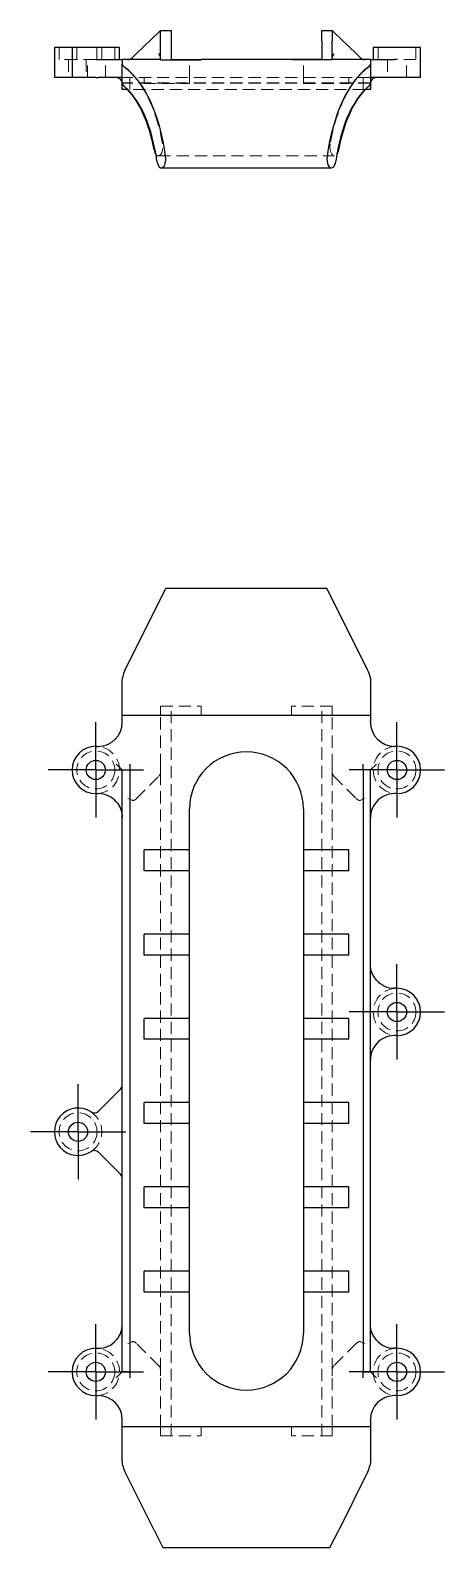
# Model space of a CAD drawing. Header units: millimetres. Extents: x 61 to 230, y 7 to 165.
# Drawn here: x 61.4 to 104.6, y 7 to 165.2 of the extents above.
import ezdxf

# ---------------------------------------------------------------- set-up
doc = ezdxf.new("R2010")
doc.units = ezdxf.units.MM
doc.linetypes.add('HIDDEN', pattern=[1.905, 1.27, -0.635])
doc.layers.add('10', color=7, linetype='Continuous')

# ---------------------------------------------------------------- blocks, each defined once
blk = doc.blocks.new('SW_CENTERMARKSYMBOL_0')
at = {"layer": '10', "color": 0}
for p, q in [((0, 2.5), (0, 4.97)), ((0, 0), (0, 2.5)), ((-2.5, 0), (-4.97, 0)), ((0, 0), (-2.5, 0)), ((0, 0), (0, -2.5)), ((0, 0), (2.5, 0)), ((2.5, 0), (4.97, 0)), ((0, -2.5), (0, -4.97))]:
    blk.add_line(p, q, dxfattribs=at)
blk = doc.blocks.new('SW_CENTERMARKSYMBOL_1')
at = {"layer": '10', "color": 0}
for p, q in [((0, 2.5), (0, 4.97)), ((0, 0), (0, 2.5)), ((-2.5, 0), (-4.97, 0)), ((0, 0), (-2.5, 0)), ((0, 0), (0, -2.5)), ((0, 0), (2.5, 0)), ((2.5, 0), (4.97, 0)), ((0, -2.5), (0, -4.97))]:
    blk.add_line(p, q, dxfattribs=at)
blk = doc.blocks.new('SW_CENTERMARKSYMBOL_2')
at = {"layer": '10', "color": 0}
for p, q in [((0, 2.5), (0, 4.97)), ((0, 0), (0, 2.5)), ((-2.5, 0), (-4.97, 0)), ((0, 0), (-2.5, 0)), ((0, 0), (0, -2.5)), ((0, 0), (2.5, 0)), ((2.5, 0), (4.97, 0)), ((0, -2.5), (0, -4.97))]:
    blk.add_line(p, q, dxfattribs=at)
blk = doc.blocks.new('SW_CENTERMARKSYMBOL_3')
at = {"layer": '10', "color": 0}
for p, q in [((0, 2.5), (0, 4.97)), ((0, 0), (0, 2.5)), ((-2.5, 0), (-4.97, 0)), ((0, 0), (-2.5, 0)), ((0, 0), (0, -2.5)), ((0, 0), (2.5, 0)), ((2.5, 0), (4.97, 0)), ((0, -2.5), (0, -4.97))]:
    blk.add_line(p, q, dxfattribs=at)
blk = doc.blocks.new('SW_CENTERMARKSYMBOL_4')
at = {"layer": '10', "color": 0}
for p, q in [((0, 2.5), (0, 4.97)), ((0, 0), (0, 2.5)), ((-2.5, 0), (-4.97, 0)), ((0, 0), (-2.5, 0)), ((0, 0), (0, -2.5)), ((0, 0), (2.5, 0)), ((2.5, 0), (4.97, 0)), ((0, -2.5), (0, -4.97))]:
    blk.add_line(p, q, dxfattribs=at)
blk = doc.blocks.new('SW_CENTERMARKSYMBOL_5')
at = {"layer": '10', "color": 0}
for p, q in [((0, 2.5), (0, 4.97)), ((0, 0), (0, 2.5)), ((-2.5, 0), (-4.97, 0)), ((0, 0), (-2.5, 0)), ((0, 0), (0, -2.5)), ((0, 0), (2.5, 0)), ((2.5, 0), (4.97, 0)), ((0, -2.5), (0, -4.97))]:
    blk.add_line(p, q, dxfattribs=at)

msp = doc.modelspace()

# ---------------------------------------------------------------- linework, layer by layer
at = {"color": 7, "linetype": 'Continuous', "lineweight": 25}
for p, q in [((72.49, 162.75), (74.8, 164.99)), ((74.8, 164.99), (74.98, 165.17)), ((74.98, 165.17), (76.08, 165.17)), ((74.98, 165.05), (74.98, 165.17)), ((74.98, 164.64), (74.98, 165.05)), ((74.98, 164.03), (74.98, 164.64)), ((76.08, 165.17), (76.08, 165.05)), ((76.08, 165.05), (76.08, 164.64)), ((76.08, 164.64), (76.08, 164.03)), ((91.77, 165.17), (92.87, 165.17)), ((91.77, 165.05), (91.77, 165.17)), ((91.77, 164.64), (91.77, 165.05)), ((91.77, 164.03), (91.77, 164.64)), ((92.87, 165.17), (92.87, 165.05)), ((92.87, 165.17), (93.05, 164.99)), ((92.87, 165.05), (92.87, 164.64)), ((92.87, 164.64), (92.87, 164.03)), ((93.05, 164.99), (95.36, 162.75)), ((63.92, 163.38), (63.92, 160.24)), ((65.77, 163.38), (63.92, 163.38)), ((65.77, 163.38), (65.77, 160.24)), ((70.7, 163.38), (65.77, 163.38)), ((70.7, 162.13), (70.7, 163.38)), ((74.98, 162.09), (74.98, 164.03)), ((76.08, 164.03), (76.08, 162.13)), ((91.77, 164.03), (91.77, 162.13)), ((92.87, 162.09), (92.87, 164.03)), ((97.15, 163.38), (97.15, 162.13)), ((102.08, 163.38), (97.15, 163.38)), ((102.08, 160.24), (102.08, 163.38)), ((68.24, 162.13), (68.49, 162.13)), ((68.49, 162.13), (71, 162.13)), ((71, 162.13), (71, 161.66)), ((74.98, 162.13), (71, 162.13)), ((71, 159.66), (71, 161.66)), ((72.03, 162.3), (72.49, 162.75)), ((74.98, 162.09), (79.22, 162.09)), ((76.08, 162.13), (79.22, 162.13)), ((88.63, 162.13), (79.22, 162.13)), ((79.22, 162.09), (79.22, 162.13)), ((88.63, 162.09), (88.63, 162.13)), ((91.77, 162.13), (88.63, 162.13)), ((92.87, 162.09), (88.63, 162.09)), ((96.85, 162.13), (92.87, 162.13)), ((95.36, 162.75), (95.82, 162.3)), ((96.85, 162.13), (96.85, 161.66)), ((96.85, 162.13), (99.36, 162.13)), ((96.85, 161.66), (96.85, 159.66)), ((99.61, 162.13), (99.36, 162.13)), ((65.77, 160.24), (63.92, 160.24)), ((68.24, 160.24), (65.77, 160.24)), ((68.24, 160.24), (68.49, 160.24)), ((71, 160.24), (68.49, 160.24)), ((99.36, 160.24), (96.85, 160.24)), ((99.61, 160.24), (99.36, 160.24)), ((102.08, 160.24), (99.61, 160.24)), ((71, 159.13), (71, 159.66)), ((71, 158.99), (71, 159.13)), ((71.58, 158.99), (71, 158.99)), ((96.85, 158.99), (96.27, 158.99)), ((96.85, 159.66), (96.85, 159.13)), ((96.85, 159.13), (96.85, 158.99)), ((75.06, 150.83), (92.79, 150.83)), ((74.61, 105.15), (75.53, 107)), ((92.32, 107), (75.53, 107)), ((93.24, 105.15), (92.32, 107)), ((71.26, 98.45), (74.61, 105.15)), ((96.59, 98.45), (93.24, 105.15)), ((71, 95.34), (71, 97.33)), ((96.85, 97.33), (96.85, 95.34)), ((71, 94.95), (71, 95.34)), ((71, 94.42), (71, 94.95)), ((96.85, 95.34), (96.85, 94.95)), ((96.85, 94.95), (96.85, 94.42)), ((71, 93.79), (71, 94.42)), ((71, 93.79), (96.85, 93.79)), ((71, 93.16), (71, 93.79)), ((96.85, 94.42), (96.85, 93.79)), ((96.85, 93.79), (96.85, 93.16)), ((71, 93.04), (71, 93.16)), ((96.85, 93.04), (96.85, 93.16)), ((68.24, 90.53), (68.49, 90.53)), ((99.61, 90.53), (99.36, 90.53)), ((70.37, 88.69), (71, 88.07)), ((71.77, 88.69), (71.77, 88.07)), ((96.08, 88.07), (96.08, 88.69)), ((96.85, 88.07), (97.48, 88.69)), ((71, 25.32), (71, 88.07)), ((71, 88.07), (71.77, 88.07)), ((71.77, 88.07), (71.77, 25.32)), ((96.85, 88.07), (96.08, 88.07)), ((96.08, 88.07), (96.08, 25.32)), ((96.85, 25.32), (96.85, 88.07)), ((68.24, 85.6), (68.49, 85.6)), ((99.61, 85.6), (99.36, 85.6)), ((78, 79.74), (78, 84.02)), ((89.86, 84.02), (89.86, 79.74)), ((73.26, 77.57), (73.26, 79.74)), ((78, 79.74), (73.26, 79.74)), ((78, 77.57), (78, 79.74)), ((89.86, 79.74), (89.86, 77.57)), ((94.59, 79.74), (89.86, 79.74)), ((94.59, 77.57), (94.59, 79.74)), ((78, 77.57), (73.26, 77.57)), ((78, 70.96), (78, 77.57)), ((94.59, 77.57), (89.86, 77.57)), ((89.86, 77.57), (89.86, 70.96)), ((73.26, 68.78), (73.26, 70.96)), ((78, 70.96), (73.26, 70.96)), ((78, 68.78), (78, 70.96)), ((89.86, 70.96), (89.86, 68.78)), ((94.59, 70.96), (89.86, 70.96)), ((94.59, 68.78), (94.59, 70.96)), ((78, 68.78), (73.26, 68.78)), ((78, 62.17), (78, 68.78)), ((94.59, 68.78), (89.86, 68.78)), ((89.86, 68.78), (89.86, 62.17)), ((99.61, 65.31), (99.36, 65.31)), ((73.26, 60), (73.26, 62.17)), ((78, 62.17), (73.26, 62.17)), ((78, 60), (78, 62.17)), ((94.59, 62.17), (89.86, 62.17)), ((89.86, 62.17), (89.86, 60)), ((94.59, 60), (94.59, 62.17)), ((99.61, 60.38), (99.36, 60.38)), ((78, 60), (73.26, 60)), ((78, 53.39), (78, 60)), ((94.59, 60), (89.86, 60)), ((89.86, 60), (89.86, 53.39)), ((68.53, 52.5), (70.37, 54.34)), ((70.37, 54.34), (70.82, 54.78)), ((78, 53.39), (73.26, 53.39)), ((73.26, 51.21), (73.26, 53.39)), ((78, 51.21), (78, 53.39)), ((94.59, 53.39), (89.86, 53.39)), ((89.86, 53.39), (89.86, 51.21)), ((94.59, 51.21), (94.59, 53.39)), ((78, 51.21), (73.26, 51.21)), ((78, 44.6), (78, 51.21)), ((94.59, 51.21), (89.86, 51.21)), ((89.86, 51.21), (89.86, 44.6)), ((68.53, 48.21), (70.37, 46.37)), ((70.82, 45.93), (70.37, 46.37)), ((78, 44.6), (73.26, 44.6)), ((73.26, 42.43), (73.26, 44.6)), ((78, 42.43), (78, 44.6)), ((94.59, 44.6), (89.86, 44.6)), ((89.86, 44.6), (89.86, 42.43)), ((94.59, 42.43), (94.59, 44.6)), ((78, 42.43), (73.26, 42.43)), ((78, 35.82), (78, 42.43)), ((94.59, 42.43), (89.86, 42.43)), ((89.86, 42.43), (89.86, 35.82)), ((73.26, 33.64), (73.26, 35.82)), ((78, 35.82), (73.26, 35.82)), ((78, 33.64), (78, 35.82)), ((94.59, 35.82), (89.86, 35.82)), ((89.86, 35.82), (89.86, 33.64)), ((94.59, 33.64), (94.59, 35.82)), ((78, 33.64), (73.26, 33.64)), ((78, 29.36), (78, 33.64)), ((94.59, 33.64), (89.86, 33.64)), ((89.86, 33.64), (89.86, 29.36)), ((68.24, 27.78), (68.49, 27.78)), ((99.61, 27.78), (99.36, 27.78)), ((71, 25.32), (70.37, 24.69)), ((71.77, 25.32), (71, 25.32)), ((71.77, 25.32), (71.77, 24.69)), ((96.08, 25.32), (96.85, 25.32)), ((96.08, 24.69), (96.08, 25.32)), ((97.48, 24.69), (96.85, 25.32)), ((68.24, 22.85), (68.49, 22.85)), ((99.61, 22.85), (99.36, 22.85)), ((71, 20.22), (71, 20.34)), ((71, 19.59), (71, 20.22)), ((96.85, 19.59), (71, 19.59)), ((71, 18.96), (71, 19.59)), ((96.85, 20.22), (96.85, 20.34)), ((96.85, 20.22), (96.85, 19.59)), ((96.85, 19.59), (96.85, 18.96)), ((71, 18.41), (71, 18.96)), ((71, 18.02), (71, 18.41)), ((71, 16.06), (71, 18.02)), ((96.85, 18.96), (96.85, 18.41)), ((96.85, 18.41), (96.85, 18.02)), ((96.85, 18.02), (96.85, 16.06)), ((74.31, 8.83), (71.26, 14.94)), ((96.59, 14.94), (93.54, 8.83)), ((74.31, 8.83), (75.22, 7)), ((92.63, 7), (93.54, 8.83)), ((75.22, 7), (92.63, 7))]:
    msp.add_line(p, q, dxfattribs=at)
at = {"color": 7, "linetype": 'HIDDEN', "lineweight": 18}
for p, q in [((64.41, 163.38), (64.41, 162.13)), ((66.26, 163.38), (66.26, 162.13)), ((68.36, 162.13), (68.36, 163.38)), ((68.85, 162.13), (68.85, 163.38)), ((70.21, 162.13), (70.21, 163.38)), ((97.64, 163.38), (97.64, 162.13)), ((101.59, 162.13), (101.59, 163.38)), ((66.26, 162.13), (64.41, 162.13)), ((65.38, 162.13), (65.38, 160.24)), ((68.24, 162.13), (66.26, 162.13)), ((67.23, 162.13), (67.23, 160.24)), ((67.39, 160.24), (67.39, 162.13)), ((69.24, 160.24), (69.24, 162.13)), ((74.98, 162.09), (79.22, 162.09)), ((74.98, 162.09), (74.98, 162.09)), ((78, 160.24), (78, 162.13)), ((92.87, 162.09), (88.63, 162.09)), ((89.86, 160.24), (89.86, 162.13)), ((92.87, 162.09), (92.87, 162.09)), ((98.61, 162.13), (98.61, 160.24)), ((101.59, 162.13), (99.61, 162.13)), ((100.62, 160.24), (100.62, 162.13)), ((96.85, 160.24), (71, 160.24)), ((71.77, 160.24), (71.77, 159.62)), ((73.26, 159.62), (73.26, 160.24)), ((78, 159.62), (78, 160.24)), ((89.86, 160.24), (89.86, 159.62)), ((94.59, 159.62), (94.59, 160.24)), ((96.08, 159.62), (96.08, 160.24)), ((96.85, 159.69), (71, 159.69)), ((96.85, 159.68), (71, 159.68)), ((96.27, 158.99), (71.58, 158.99)), ((71.77, 158.99), (71.77, 159.62)), ((73.26, 159.62), (78, 159.62)), ((89.86, 159.62), (94.59, 159.62)), ((96.08, 158.99), (96.08, 159.62)), ((74.75, 152.09), (93.1, 152.09)), ((74.98, 94.73), (79.22, 94.73)), ((74.98, 93.79), (74.98, 94.73)), ((74.98, 88.48), (74.98, 93.79)), ((76.08, 18.65), (76.08, 94.73)), ((79.22, 94.73), (79.22, 93.79)), ((92.87, 94.73), (88.63, 94.73)), ((88.63, 94.73), (88.63, 93.79)), ((91.77, 18.65), (91.77, 94.73)), ((92.87, 93.79), (92.87, 94.73)), ((92.87, 88.48), (92.87, 93.79)), ((72.49, 85.11), (74.8, 87.41)), ((74.98, 87.86), (74.98, 88.48)), ((74.98, 25.53), (74.98, 87.86)), ((92.87, 88.48), (92.87, 87.86)), ((92.87, 25.53), (92.87, 87.86)), ((93.05, 87.41), (95.36, 85.11)), ((72.03, 84.91), (71.59, 85.09)), ((95.82, 84.91), (96.26, 85.09)), ((72.03, 28.47), (71.59, 28.29)), ((95.82, 28.47), (96.26, 28.29)), ((74.8, 25.97), (72.49, 28.28)), ((95.36, 28.28), (93.05, 25.97)), ((74.98, 24.9), (74.98, 25.53)), ((92.87, 25.53), (92.87, 24.9)), ((74.98, 19.59), (74.98, 24.9)), ((92.87, 19.59), (92.87, 24.9)), ((74.98, 18.65), (74.98, 19.59)), ((79.22, 18.65), (79.22, 19.59)), ((88.63, 18.65), (88.63, 19.59)), ((92.87, 18.65), (92.87, 19.59)), ((74.98, 18.65), (79.22, 18.65)), ((92.87, 18.65), (88.63, 18.65))]:
    msp.add_line(p, q, dxfattribs=at)
for centre in [(68.24, 88.07), (99.61, 88.07), (99.61, 62.84), (66.39, 50.35), (68.24, 25.32), (99.61, 25.32)]:
    msp.add_circle(centre, 1.98, dxfattribs=at)
at = {"color": 7, "linetype": 'Continuous', "lineweight": 25}
for centre in [(68.24, 88.07), (99.61, 88.07), (99.61, 62.84), (66.39, 50.35), (68.24, 25.32), (99.61, 25.32)]:
    msp.add_circle(centre, 1, dxfattribs=at)
for centre, radius, start, end in [((71.59, 162.75), 0.627, 270, 314.1275), ((96.26, 162.75), 0.627, 225.8725, 270), ((70.37, 159.62), 0.627, 0, 90), ((97.48, 159.62), 0.627, 90, 180), ((68.49, 93.04), 2.51, 270, 0), ((99.36, 93.04), 2.51, 180, 270), ((68.24, 88.07), 2.47, 90, 270), ((99.61, 88.07), 2.47, 270, 90), ((83.93, 84.02), 5.93, 0, 180), ((68.49, 83.09), 2.51, 41.4096, 90), ((99.36, 83.09), 2.51, 90, 138.5904), ((99.36, 67.82), 2.51, 221.4096, 270), ((99.61, 62.84), 2.47, 270, 90), ((99.36, 57.87), 2.51, 90, 138.5904), ((70.37, 55.23), 0.627, 315, 0), ((66.39, 50.35), 2.47, 56.7031, 303.2969), ((68.09, 52.94), 0.627, 236.7031, 315), ((68.09, 47.77), 0.627, 45, 123.2969), ((70.37, 45.48), 0.627, 0, 45), ((68.49, 30.29), 2.51, 270, 318.5904), ((83.93, 29.36), 5.93, 180, 0), ((99.36, 30.29), 2.51, 221.4096, 270), ((68.24, 25.32), 2.47, 90, 270), ((99.61, 25.32), 2.47, 270, 90), ((68.49, 20.34), 2.51, 0, 90), ((99.36, 20.34), 2.51, 90, 180)]:
    msp.add_arc(centre, radius, start, end, dxfattribs=at)
at = {"color": 7, "linetype": 'HIDDEN', "lineweight": 18}
for centre, radius, start, end in [((68.24, 88.07), 2.47, 270, 90), ((99.61, 88.07), 2.47, 90, 270), ((74.36, 87.86), 0.627, 315, 0), ((93.49, 87.86), 0.627, 180, 225), ((99.61, 62.84), 2.47, 90, 270), ((66.39, 50.35), 2.47, 303.2969, 56.7031), ((68.24, 25.32), 2.47, 270, 90), ((99.61, 25.32), 2.47, 90, 270), ((74.36, 25.53), 0.627, 0, 45), ((93.49, 25.53), 0.627, 135, 180)]:
    msp.add_arc(centre, radius, start, end, dxfattribs=at)
at = {"color": 7, "linetype": 'Continuous', "lineweight": 25}
for centre, major_axis, ratio, start_param, end_param in [((74.36, 162.75), (0.58, -0.58), 0.414214, 0.392699, 1.178097), ((93.49, 162.75), (0.58, 0.58), 0.414214, 1.963495, 2.748894), ((68.94, 148.49), (0, 13.64), 0.49881, 4.974188, 5.934934), ((98.91, 148.49), (0, 13.64), 0.49881, 0.348251, 1.308997), ((68.94, 148.49), (0, 11.76), 0.49881, 4.974188, 5.876148), ((68.94, 148.79), (0, 11.46), 0.49881, 5.061455, 5.810734), ((98.91, 148.49), (0, 11.76), 0.49881, 0.407037, 1.308997), ((98.91, 148.79), (0, 11.46), 0.49881, 0.472451, 1.22173), ((74.75, 153.03), (0, 0.941), 0.49881, 1.919862, 2.574914), ((75.06, 151.77), (0, 0.941), 0.49881, 1.832596, 4.974188), ((92.79, 151.77), (0, 0.941), 0.49881, 1.308997, 4.45059), ((93.1, 153.03), (0, 0.941), 0.49881, 3.708271, 4.363323)]:
    msp.add_ellipse(centre, major_axis=major_axis, ratio=ratio, start_param=start_param, end_param=end_param, dxfattribs=at)
at = {"color": 7, "linetype": 'HIDDEN', "lineweight": 18}
for centre, major_axis, ratio, start_param, end_param in [((68.94, 148.79), (0, 13.34), 0.49881, 5.061455, 5.926715), ((98.91, 148.79), (0, 13.34), 0.49881, 0.35647, 1.22173), ((68.94, 148.79), (0, 11.46), 0.49881, 5.810734, 5.864773), ((98.91, 148.79), (0, 11.46), 0.49881, 0.418412, 0.472451), ((74.75, 153.03), (0, 0.941), 0.49881, 2.574914, 5.061455), ((93.1, 153.03), (0, 0.941), 0.49881, 1.22173, 3.708271), ((72.49, 85.99), (0.47, 1.08), 0.413942, 3.147893, 3.948519), ((95.36, 85.99), (-0.47, 1.08), 0.413942, 2.334667, 3.135292), ((72.49, 27.39), (-0.47, 1.08), 0.413942, 5.476259, 6.276885), ((95.36, 27.39), (0.47, 1.08), 0.413942, 0.006301, 0.806926)]:
    msp.add_ellipse(centre, major_axis=major_axis, ratio=ratio, start_param=start_param, end_param=end_param, dxfattribs=at)
at = {"color": 7, "linetype": 'Continuous', "lineweight": 25}
for points, knots in [([(71, 161.66), (71, 161.61), (71.02, 161.55), (71.11, 161.43), (71.18, 161.37), (71.26, 161.31)], [0, 0, 0, 0, 0.5, 0.5, 1, 1, 1, 1]), ([(96.59, 161.31), (96.67, 161.37), (96.74, 161.43), (96.83, 161.55), (96.85, 161.61), (96.85, 161.66)], [0, 0, 0, 0, 0.5, 0.5, 1, 1, 1, 1]), ([(70.37, 84.75), (70.48, 84.63), (70.57, 84.5), (70.73, 84.23), (70.8, 84.09), (70.95, 83.67), (71, 83.38), (71, 83.09)], [0, 0, 0, 0, 0.25, 0.25, 0.5, 0.5, 1, 1, 1, 1]), ([(97.48, 84.75), (97.37, 84.63), (97.28, 84.5), (97.12, 84.23), (97.05, 84.09), (96.9, 83.67), (96.85, 83.38), (96.85, 83.09)], [0, 0, 0, 0, 0.25, 0.25, 0.5, 0.5, 1, 1, 1, 1]), ([(97.48, 66.16), (97.37, 66.28), (97.28, 66.41), (97.12, 66.68), (97.05, 66.82), (96.9, 67.24), (96.85, 67.53), (96.85, 67.82)], [0, 0, 0, 0, 0.25, 0.25, 0.5, 0.5, 1, 1, 1, 1]), ([(97.48, 59.53), (97.37, 59.4), (97.28, 59.27), (97.12, 59), (97.05, 58.86), (96.9, 58.44), (96.85, 58.15), (96.85, 57.87)], [0, 0, 0, 0, 0.25, 0.25, 0.5, 0.5, 1, 1, 1, 1]), ([(70.37, 28.63), (70.48, 28.76), (70.57, 28.88), (70.73, 29.16), (70.8, 29.29), (70.95, 29.71), (71, 30.01), (71, 30.29)], [0, 0, 0, 0, 0.25, 0.25, 0.5, 0.5, 1, 1, 1, 1]), ([(97.48, 28.63), (97.37, 28.76), (97.28, 28.88), (97.12, 29.16), (97.05, 29.29), (96.9, 29.71), (96.85, 30.01), (96.85, 30.29)], [0, 0, 0, 0, 0.25, 0.25, 0.5, 0.5, 1, 1, 1, 1])]:
    msp.add_open_spline(points, degree=3, knots=knots, dxfattribs=at)
for points in [[(71, 159.66), (71, 159.64), (71.01, 159.6), (71.04, 159.55)], [(71.26, 159.28), (71.16, 159.37), (71.08, 159.46), (71.04, 159.55)], [(96.81, 159.55), (96.77, 159.46), (96.69, 159.37), (96.59, 159.28)], [(96.81, 159.55), (96.84, 159.6), (96.85, 159.64), (96.85, 159.66)], [(71.26, 98.45), (71.16, 98.24), (71.08, 98.02), (71.04, 97.78)], [(96.81, 97.78), (96.77, 98.02), (96.69, 98.24), (96.59, 98.45)], [(71, 97.33), (71, 97.48), (71.01, 97.63), (71.04, 97.78)], [(96.81, 97.78), (96.84, 97.63), (96.85, 97.48), (96.85, 97.33)], [(71.05, 15.57), (71.02, 15.73), (71, 15.89), (71, 16.06)], [(96.85, 16.06), (96.85, 15.89), (96.84, 15.73), (96.8, 15.57)], [(71.05, 15.57), (71.09, 15.35), (71.16, 15.14), (71.26, 14.94)], [(96.59, 14.94), (96.69, 15.14), (96.76, 15.35), (96.8, 15.57)]]:
    msp.add_open_spline(points, degree=3, dxfattribs=at)
at = {"color": 7, "linetype": 'HIDDEN', "lineweight": 18}
for points in [[(71.05, 159.52), (71.09, 159.43), (71.16, 159.34), (71.26, 159.26)], [(96.59, 159.26), (96.69, 159.34), (96.76, 159.43), (96.8, 159.52)]]:
    msp.add_open_spline(points, degree=3, dxfattribs=at)

# ---------------------------------------------------------------- block references
at = {"layer": '10'}
for name, p in [('SW_CENTERMARKSYMBOL_3', (68.24, 88.07)), ('SW_CENTERMARKSYMBOL_4', (99.61, 88.07)), ('SW_CENTERMARKSYMBOL_2', (99.61, 62.84)), ('SW_CENTERMARKSYMBOL_1', (66.39, 50.35)), ('SW_CENTERMARKSYMBOL_5', (68.24, 25.32)), ('SW_CENTERMARKSYMBOL_0', (99.61, 25.32))]:
    msp.add_blockref(name, p, dxfattribs=at)

doc.saveas('drawing.dxf')
